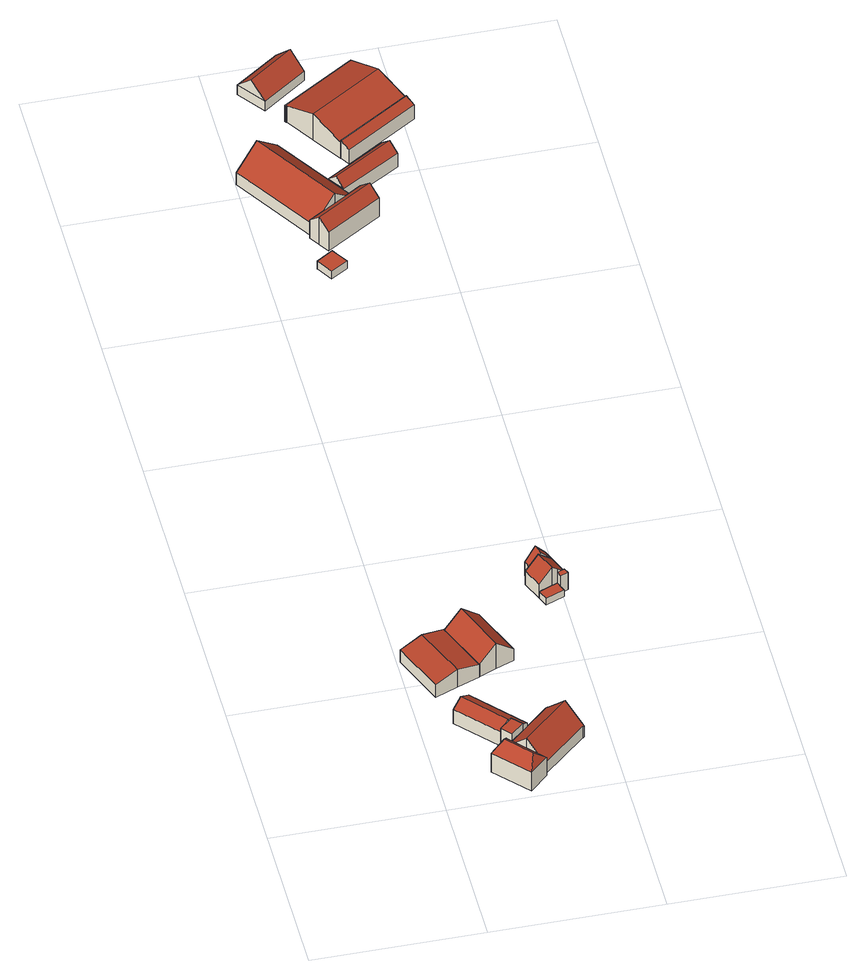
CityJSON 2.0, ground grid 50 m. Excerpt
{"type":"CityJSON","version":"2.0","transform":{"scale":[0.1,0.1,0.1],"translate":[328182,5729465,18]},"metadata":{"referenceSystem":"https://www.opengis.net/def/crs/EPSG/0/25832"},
"CityObjects":{
"building1":{"type":"Building","attributes":{"Geometrietyp2DReferenz":"3000","Gemeindeschluessel":"05170048","function":"31001_1210","roofType":"3200","measuredHeight":10.32},"address":[{"country":"Germany","locality":"Wesel","thoroughfareNumber":"3a","thoroughfareName":"Schüttwich"}],"geometry":[{"type":"Solid","lod":"2","boundaries":[[[[0,1,2,3]],[[4,5,1,0]],[[6,7,5,4]],[[8,9,7,6]],[[10,11,9,8]],[[3,2,11,10]],[[12,3,10,13]],[[10,8,13]],[[13,8,6,4,0,12]],[[0,3,12]],[[1,5,7,9,11,2]]]],"semantics":{"surfaces":[{"type":"WallSurface"},{"type":"RoofSurface"},{"type":"GroundSurface"}],"values":[[0,0,0,0,0,0,1,1,1,1,2]]}}]},
"building2":{"type":"Building","attributes":{"Geometrietyp2DReferenz":"3000","Gemeindeschluessel":"05170048","function":"31001_2720","roofType":"3100","measuredHeight":6.53},"address":[{"country":"Germany","locality":"Wesel","thoroughfareNumber":"3","thoroughfareName":"Schüttwich"}],"geometry":[{"type":"Solid","lod":"2","boundaries":[[[[14,15,16,17]],[[18,19,15,14]],[[20,21,19,18]],[[22,23,21,20]],[[24,25,23,22]],[[26,27,25,24]],[[28,29,27,26]],[[17,16,29,28]],[[14,17,28,26,24,18]],[[22,20,18,24]],[[15,19,21,23,25,27,29,16]]]],"semantics":{"surfaces":[{"type":"WallSurface"},{"type":"RoofSurface"},{"type":"GroundSurface"}],"values":[[0,0,0,0,0,0,0,0,1,1,2]]}}]},
"building3":{"type":"Building","attributes":{"Geometrietyp2DReferenz":"3000","Gemeindeschluessel":"05170048","function":"31001_2720","roofType":"3100","measuredHeight":7.32},"address":[{"country":"Germany","locality":"Wesel","thoroughfareNumber":"3","thoroughfareName":"Schüttwich"}],"geometry":[{"type":"Solid","lod":"2","boundaries":[[[[30,31,32,33]],[[34,35,31,30]],[[36,37,35,34]],[[38,39,37,36]],[[40,41,39,38]],[[42,43,41,40]],[[44,45,43,42]],[[33,32,45,44]],[[44,42,40,38,36,33]],[[34,30,33,36]],[[31,35,37,39,41,43,45,32]]]],"semantics":{"surfaces":[{"type":"WallSurface"},{"type":"RoofSurface"},{"type":"GroundSurface"}],"values":[[0,0,0,0,0,0,0,0,1,1,2]]}}]},
"building4":{"type":"Building","attributes":{"Gemeindeschluessel":"05170048","Geometrietyp2DReferenz":"3000","function":"31001_1210"},"address":[{"country":"Germany","locality":"Wesel","thoroughfareNumber":"3","thoroughfareName":"Schüttwich"}],"children":["building4-1","building4-2"]},
"building4-1":{"type":"BuildingPart","attributes":{"roofType":"3100","measuredHeight":10.08},"parents":["building4"],"geometry":[{"type":"Solid","lod":"2","boundaries":[[[[46,47,48,49]],[[50,51,47,46]],[[52,53,51,50]],[[54,55,53,52]],[[56,41,43,57]],[[58,59,41,56]],[[60,61,59,58]],[[62,63,61,60]],[[64,65,63,62]],[[66,67,65,64]],[[68,69,67,66]],[[70,71,69,68]],[[72,73,71,70]],[[74,75,73,72]],[[49,48,75,74]],[[66,64,62,60,58,56,57,76,54,52,50,68]],[[46,49,74,72,70,68,50]],[[47,51,53,55,77,43,41,59,61,63,65,67,69,71,73,75,48]],[[54,76,77,55]],[[76,57,43,77]]]],"semantics":{"surfaces":[{"type":"WallSurface"},{"type":"RoofSurface"},{"type":"GroundSurface"},{"type":"ClosureSurface"}],"values":[[0,0,0,0,0,0,0,0,0,0,0,0,0,0,0,1,1,2,3,3]]}}]},
"building4-2":{"type":"BuildingPart","attributes":{"roofType":"1000","measuredHeight":6.58},"address":[{"country":"Germany","locality":"Wesel","thoroughfareNumber":"3","thoroughfareName":"Schüttwich"}],"parents":["building4"],"geometry":[{"type":"MultiSurface","lod":"2","boundaries":[[[78,43,45,79]],[[80,31,55,81]],[[79,45,31,80]],[[81,82,78,79,80]],[[43,77,55,31,45]],[[78,82,76,57]],[[77,43,57,76]],[[82,81,54,76]],[[55,77,76,54]]],"semantics":{"surfaces":[{"type":"WallSurface"},{"type":"RoofSurface"},{"type":"GroundSurface"},{"type":"ClosureSurface"}],"values":[0,0,0,1,2,0,3,0,3]}}]},
"building5":{"type":"Building","attributes":{"Geometrietyp2DReferenz":"3000","Gemeindeschluessel":"05170048","function":"31001_2720","roofType":"3100","measuredHeight":9.37},"address":[{"country":"Germany","locality":"Wesel","thoroughfareNumber":"3","thoroughfareName":"Schüttwich"}],"geometry":[{"type":"Solid","lod":"2","boundaries":[[[[83,29,16,84]],[[85,86,29,83]],[[87,88,86,85]],[[89,90,88,87]],[[91,92,90,89]],[[93,16,92,91]],[[84,16,93]],[[83,84,93,91,85]],[[89,87,85,91]],[[29,86,88,90,92,16]]]],"semantics":{"surfaces":[{"type":"WallSurface"},{"type":"RoofSurface"},{"type":"GroundSurface"}],"values":[[0,0,0,0,0,0,0,1,1,2]]}}]},
"building6":{"type":"Building","attributes":{"Geometrietyp2DReferenz":"3000","Gemeindeschluessel":"05170048","function":"31001_1010","roofType":"1000","measuredHeight":2.42},"address":[{"country":"Germany","locality":"Wesel","thoroughfareNumber":"4","thoroughfareName":"Schüttwich"}],"geometry":[{"type":"Solid","lod":"2","boundaries":[[[[94,95,96,97]],[[98,99,95,94]],[[100,101,99,98]],[[102,103,101,100]],[[97,96,103,102]],[[100,98,94,97,102]],[[95,99,101,103,96]]]],"semantics":{"surfaces":[{"type":"WallSurface"},{"type":"RoofSurface"},{"type":"GroundSurface"}],"values":[[0,0,0,0,0,1,2]]}}]},
"building7":{"type":"Building","attributes":{"Geometrietyp2DReferenz":"3000","Gemeindeschluessel":"05170048","function":"31001_1010","roofType":"3100","measuredHeight":8.94},"address":[{"country":"Germany","locality":"Wesel","thoroughfareNumber":"4","thoroughfareName":"Schüttwich"}],"geometry":[{"type":"Solid","lod":"2","boundaries":[[[[104,105,96,106]],[[107,103,105,104]],[[108,109,103,107]],[[110,111,109,108]],[[112,113,111,110]],[[114,115,113,112]],[[116,117,115,114]],[[118,119,117,116]],[[106,96,119,118]],[[110,108,107,104,112]],[[106,118,116,114,112,104]],[[105,103,109,111,113,115,117,119,96]]]],"semantics":{"surfaces":[{"type":"WallSurface"},{"type":"RoofSurface"},{"type":"GroundSurface"}],"values":[[0,0,0,0,0,0,0,0,0,1,1,2]]}}]},
"building8":{"type":"Building","attributes":{"Geometrietyp2DReferenz":"3000","Gemeindeschluessel":"05170048","function":"31001_2463","roofType":"3100","measuredHeight":8.96},"address":[{"country":"Germany","locality":"Wesel","thoroughfareNumber":"4","thoroughfareName":"Schüttwich"}],"geometry":[{"type":"Solid","lod":"2","boundaries":[[[[114,115,120,121]],[[122,111,115,114]],[[123,124,111,122]],[[121,120,124,123]],[[114,125,122]],[[123,126,121]],[[121,126,125,114]],[[122,125,126,123]],[[115,111,124,120]]]],"semantics":{"surfaces":[{"type":"WallSurface"},{"type":"RoofSurface"},{"type":"GroundSurface"}],"values":[[0,0,0,0,0,0,1,1,2]]}}]},
"building9":{"type":"Building","attributes":{"Geometrietyp2DReferenz":"3000","Gemeindeschluessel":"05170048","function":"31001_1010","roofType":"1000","measuredHeight":6.41},"address":[{"country":"Germany","locality":"Wesel","thoroughfareNumber":"4","thoroughfareName":"Schüttwich"}],"geometry":[{"type":"Solid","lod":"2","boundaries":[[[[127,128,119,129]],[[130,95,128,127]],[[131,96,95,130]],[[129,119,96,131]],[[130,127,129,131]],[[128,95,96,119]]]],"semantics":{"surfaces":[{"type":"WallSurface"},{"type":"RoofSurface"},{"type":"GroundSurface"}],"values":[[0,0,0,0,1,2]]}}]},
"building10":{"type":"Building","attributes":{"Geometrietyp2DReferenz":"3000","Gemeindeschluessel":"05170048","function":"31001_2463","roofType":"1000","measuredHeight":2.81},"address":[{"country":"Germany","locality":"Wesel","thoroughfareNumber":"5","thoroughfareName":"Schüttwich"}],"geometry":[{"type":"Solid","lod":"2","boundaries":[[[[132,133,134,135]],[[136,137,133,132]],[[138,139,137,136]],[[140,141,139,138]],[[142,143,141,140]],[[135,134,143,142]],[[140,138,136,132,135,142]],[[133,137,139,141,143,134]]]],"semantics":{"surfaces":[{"type":"WallSurface"},{"type":"RoofSurface"},{"type":"GroundSurface"}],"values":[[0,0,0,0,0,0,1,2]]}}]},
"building11":{"type":"Building","attributes":{"Geometrietyp2DReferenz":"3000","Gemeindeschluessel":"05170048","function":"31001_1210","roofType":"3100","measuredHeight":11.35},"address":[{"country":"Germany","locality":"Wesel","thoroughfareNumber":"5","thoroughfareName":"Schüttwich"}],"geometry":[{"type":"Solid","lod":"2","boundaries":[[[[144,145,146,147]],[[148,149,145,144]],[[150,151,149,148]],[[152,153,151,150]],[[154,155,153,152]],[[156,157,155,154]],[[158,159,157,156]],[[147,146,159,158]],[[148,144,147,150]],[[158,156,154,152,150,147]],[[145,149,151,153,155,157,159,146]]]],"semantics":{"surfaces":[{"type":"WallSurface"},{"type":"RoofSurface"},{"type":"GroundSurface"}],"values":[[0,0,0,0,0,0,0,0,1,1,2]]}}]},
"building12":{"type":"Building","attributes":{"name":"Hansenhof","Geometrietyp2DReferenz":"3000","Gemeindeschluessel":"05170048","function":"31001_1210","roofType":"3100","measuredHeight":10.1},"address":[{"country":"Germany","locality":"Wesel","thoroughfareNumber":"5","thoroughfareName":"Schüttwich"}],"geometry":[{"type":"Solid","lod":"2","boundaries":[[[[160,161,162,163]],[[164,165,161,160]],[[166,167,165,164]],[[168,169,167,166]],[[170,171,169,168]],[[172,173,171,170]],[[174,175,173,172]],[[163,162,175,174]],[[170,168,166,164,160,172]],[[163,174,172,160]],[[161,165,167,169,171,173,175,162]]]],"semantics":{"surfaces":[{"type":"WallSurface"},{"type":"RoofSurface"},{"type":"GroundSurface"}],"values":[[0,0,0,0,0,0,0,0,1,1,2]]}}]},
"building13":{"type":"Building","attributes":{"Geometrietyp2DReferenz":"3000","Gemeindeschluessel":"05170048","function":"31001_2720","roofType":"3100","measuredHeight":8.5},"address":[{"country":"Germany","locality":"Wesel","thoroughfareNumber":"5","thoroughfareName":"Schüttwich"}],"geometry":[{"type":"Solid","lod":"2","boundaries":[[[[176,177,178,179]],[[180,181,177,176]],[[182,183,181,180]],[[179,178,183,182]],[[176,184,180]],[[182,185,179]],[[179,185,184,176]],[[180,184,185,182]],[[177,181,183,178]]]],"semantics":{"surfaces":[{"type":"WallSurface"},{"type":"RoofSurface"},{"type":"GroundSurface"}],"values":[[0,0,0,0,0,0,1,1,2]]}}]},
"building14":{"type":"Building","attributes":{"Geometrietyp2DReferenz":"3000","Gemeindeschluessel":"05170048","function":"31001_2720","roofType":"3100","measuredHeight":7.74},"address":[{"country":"Germany","locality":"Wesel","thoroughfareNumber":"5","thoroughfareName":"Schüttwich"}],"geometry":[{"type":"Solid","lod":"2","boundaries":[[[[186,187,188,189]],[[190,191,187,186]],[[192,193,191,190]],[[189,188,193,192]],[[186,194,190]],[[192,195,189]],[[189,195,194,186]],[[190,194,195,192]],[[187,191,193,188]]]],"semantics":{"surfaces":[{"type":"WallSurface"},{"type":"RoofSurface"},{"type":"GroundSurface"}],"values":[[0,0,0,0,0,0,1,1,2]]}}]},
"building15":{"type":"Building","attributes":{"Geometrietyp2DReferenz":"3000","Gemeindeschluessel":"05170048","function":"31001_2720","roofType":"3100","measuredHeight":9.69},"address":[{"country":"Germany","locality":"Wesel","thoroughfareNumber":"5","thoroughfareName":"Schüttwich"}],"geometry":[{"type":"Solid","lod":"2","boundaries":[[[[196,197,198,199]],[[200,201,197,196]],[[202,203,201,200]],[[204,205,203,202]],[[206,207,205,204]],[[208,209,207,206]],[[210,211,209,208]],[[199,198,211,210]],[[199,210,208,196]],[[206,204,202,200,196,208]],[[197,201,203,205,207,209,211,198]]]],"semantics":{"surfaces":[{"type":"WallSurface"},{"type":"RoofSurface"},{"type":"GroundSurface"}],"values":[[0,0,0,0,0,0,0,0,1,1,2]]}}]},
"building16":{"type":"Building","attributes":{"Geometrietyp2DReferenz":"3000","Gemeindeschluessel":"05170048","function":"51009_1610","roofType":"2100","measuredHeight":6.5},"geometry":[{"type":"Solid","lod":"2","boundaries":[[[[212,213,214,215]],[[216,217,213,212]],[[218,219,217,216]],[[215,214,219,218]],[[216,212,215,218]],[[213,217,219,214]]]],"semantics":{"surfaces":[{"type":"WallSurface"},{"type":"RoofSurface"},{"type":"GroundSurface"}],"values":[[0,0,0,0,1,2]]}}]}
},
"vertices":[
[202,155,90],[202,155,22],[148,105,22],[148,105,90],[203,154,90],[203,154,22],[289,59,90],[289,59,22],[292,56,90],[292,56,22],[238,6,90],[238,6,22],[188,116,125],[252,45,125],
[202,479,69],[202,479,23],[201,480,23],[201,480,69],[135,453,88],[135,453,23],[68,426,69],[68,426,23],[5,585,69],[5,585,23],[72,611,88],[72,611,23],[138,638,69],[138,638,23],[139,637,69],[139,637,23],
[196,197,77],[196,197,24],[222,220,24],[222,220,97],[91,313,77],[91,313,24],[117,337,97],[117,337,24],[144,360,77],[144,360,24],[274,214,77],[274,214,24],[260,201,88],[260,201,24],[233,230,88],[233,230,24],
[289,59,65],[289,59,24],[421,178,24],[421,178,66],[247,105,125],[247,105,24],[203,154,62],[203,154,24],[220,169,63],[220,169,24],[274,214,65],[260,201,65],[337,271,66],[337,271,24],[336,272,65],[336,272,24],[340,275,65],[340,275,24],[344,271,70],[344,271,24],[343,271,70],[343,271,24],[383,228,125],[383,228,24],[422,185,70],[422,185,24],[426,181,65],[426,181,24],[422,178,65],[422,178,24],[222,167,65],[222,167,24],
[260,201,90],[233,230,90],[196,197,90],[220,169,90],[222,167,90],
[139,637,65],[201,480,65],[192,658,117],[192,658,23],[246,679,65],[246,679,23],[308,522,65],[308,522,23],[254,501,117],[254,501,23],[201,480,66],
[492,753,49],[492,753,25],[486,770,25],[486,770,49],[498,738,49],[498,738,25],[443,715,49],[443,715,25],[431,747,49],[431,747,25],
[470,763,115],[470,763,25],[486,770,100],[431,747,75],[406,808,75],[406,808,25],[423,815,91],[423,815,25],[446,824,115],[446,824,25],[486,840,75],[486,840,25],[510,780,75],[510,780,25],[507,778,79],[507,778,25],
[475,869,25],[475,869,75],[423,815,75],[412,844,75],[412,844,25],[454,827,115],[444,857,115],
[514,762,89],[514,762,25],[507,778,89],[492,753,89],[486,770,89],
[197,2188,44],[197,2188,16],[188,2202,16],[188,2202,44],[219,2153,44],[219,2153,16],[169,2121,44],[169,2121,16],[140,2168,44],[140,2168,16],[139,2170,44],[139,2170,16],
[161,2298,55],[161,2298,10],[227,2340,10],[227,2340,123],[2,2552,55],[2,2552,10],[68,2593,123],[68,2593,10],[134,2634,55],[134,2634,10],[239,2468,55],[239,2468,10],[271,2419,54],[271,2419,10],[294,2382,55],[294,2382,10],
[165,2258,121],[165,2258,20],[184,2228,20],[184,2228,88],[146,2289,88],[146,2289,20],[161,2298,88],[161,2298,20],[294,2382,87],[294,2382,20],[311,2392,88],[311,2392,20],[330,2361,121],[330,2361,20],[349,2331,88],[349,2331,20],
[216,2999,40],[216,2999,6],[86,2906,6],[86,2906,40],[276,2918,40],[276,2918,6],[145,2825,40],[145,2825,6],[246,2959,91],[116,2865,91],
[271,2419,58],[271,2419,8],[445,2525,8],[445,2525,58],[239,2468,58],[239,2468,8],[413,2576,58],[413,2576,8],[255,2444,85],[429,2551,85],
[246,2683,103],[246,2683,6],[303,2594,6],[303,2594,65],[192,2769,66],[192,2769,6],[190,2768,66],[190,2768,6],[188,2772,65],[188,2772,6],[403,2908,65],[403,2908,6],[459,2818,103],[459,2818,6],[516,2729,65],[516,2729,6],
[533,2702,59],[533,2702,7],[516,2729,7],[516,2729,72],[320,2566,59],[320,2566,7],[303,2594,72],[303,2594,7]
]}
